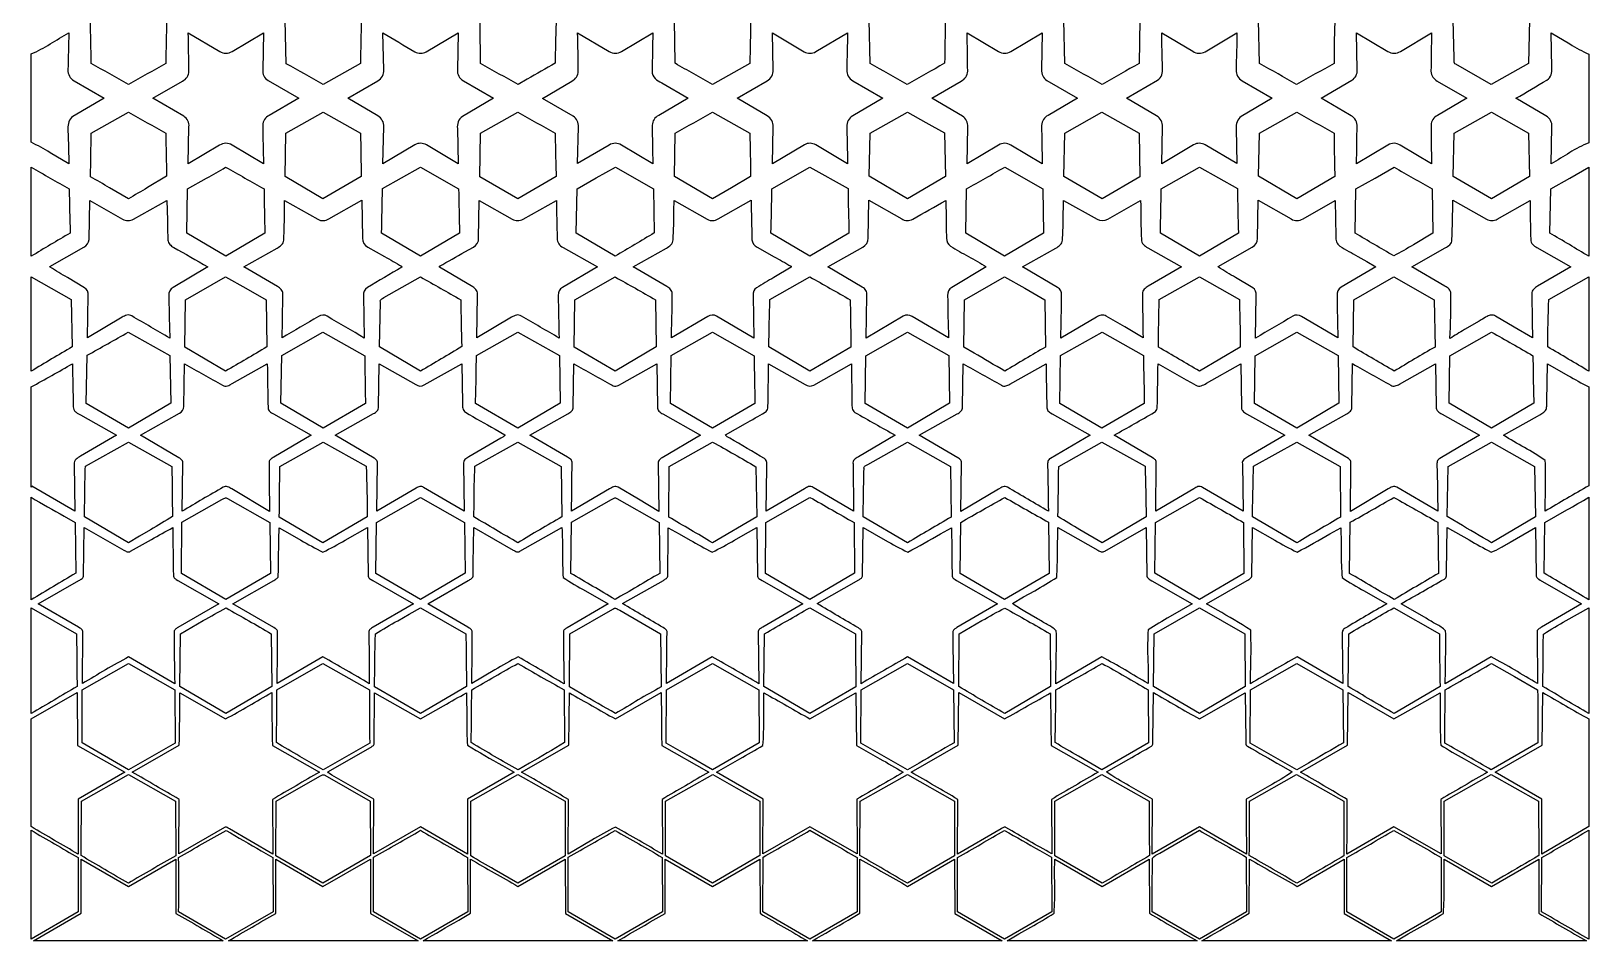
# Model space of a CAD drawing. Extents: x 0.4 to 38.9, y 9.7 to 29.7.
# Drawn here: x 20.48 to 38.93, y 9.75 to 20.53 of the extents above; entities that cross this region are included whole.
import ezdxf

# ---------------------------------------------------------------- set-up
doc = ezdxf.new("R2010")
doc.units = 0
doc.header["$LTSCALE"] = 100
doc.layers.add('LAYER_1', color=1, linetype='CONTINUOUS')

msp = doc.modelspace()

# ---------------------------------------------------------------- linework, layer by layer
at = {"layer": 'LAYER_1', "color": 7}
for points in [[(21.183159, 20.657886), (21.408287, 20.793107), (21.634912, 20.925783, 0.001662), (22.086665, 20.657886, 0.002345), (22.077083, 20.147243, -0.004084), (21.633515, 19.897113, 0.001728), (21.194338, 20.146245, 0.004686), (21.183159, 20.657886)], [(23.489633, 20.660082), (23.937992, 20.925783), (24.390544, 20.66108, -0.002326), (24.38196, 20.146245), (23.93939, 19.897113, 0.005474), (23.50181, 20.143251), (23.489633, 20.660082)], [(25.797105, 20.662677), (26.245265, 20.925783), (26.698016, 20.657686), (26.692202, 20.402839, 0.008882), (26.688633, 20.147842, -0.00324), (26.358109, 19.960403), (26.248459, 19.897113, -0.002919), (25.80529, 20.146445, -0.00232), (25.797105, 20.662677)], [(28.100785, 20.660082), (28.549144, 20.925783), (29.001495, 20.66108, -0.002037), (28.993311, 20.146645), (28.550741, 19.897113), (28.330504, 20.022078, -0.006086), (28.110566, 20.147643), (28.100785, 20.660082)], [(30.405861, 20.657087), (30.860608, 20.925783), (31.309167, 20.658884, 0.004691), (31.299585, 20.147842, -0.005133), (30.855418, 19.897113, 0.002393), (30.416641, 20.146046), (30.405861, 20.657087)], [(32.711936, 20.658085, 0.002446), (33.16309, 20.925783, -0.004435), (33.387968, 20.79403, 0.004435), (33.612846, 20.662277), (33.604262, 20.146445, 0.002798), (33.165884, 19.897113, -0.005936), (32.721718, 20.147243), (32.711936, 20.658085)], [(35.017013, 20.657287), (35.471959, 20.925783), (35.920119, 20.659083), (35.914205, 20.403338, 0.008997), (35.910537, 20.147443, -0.004735), (35.46637, 19.897113, 0.001988), (35.027593, 20.146245), (35.017013, 20.657287)], [(37.322888, 20.658485), (37.775239, 20.925783), (38.224397, 20.661878), (38.215214, 20.146245), (37.772844, 19.897113), (37.351434, 20.135665, -0.186733), (37.336874, 20.15025, -0.097936), (37.333019, 20.170749, 0.044171), (37.33227, 20.213918), (37.322888, 20.658485)], [(20.482673, 20.258834, 0.038302), (20.708699, 20.377412, -0.009137), (20.927838, 20.509165, -0.00273), (20.918655, 20.071785, 0.292185), (20.990321, 19.94103), (21.345455, 19.73342), (20.977944, 19.517025, 0.179747), (20.928562, 19.454992, 0.097943), (20.918256, 19.374692), (20.92417, 19.166134), (20.927838, 18.957275), (20.707726, 19.089128, 0.024069), (20.482673, 19.211998), (20.482673, 20.258834)], [(22.342585, 20.507568), (22.715086, 20.287979, 0.297343), (22.861611, 20.288179), (23.233713, 20.508965), (23.22493, 20.072384, 0.285036), (23.288011, 19.945821), (23.65113, 19.73342), (23.302584, 19.529802, 0.285499), (23.225529, 19.412821, 0.00361), (23.233514, 18.957475), (22.861611, 19.178261, 0.30224), (22.714487, 19.178061), (22.342784, 18.958872), (22.351568, 19.394455, 0.28572), (22.288686, 19.52022), (21.925367, 19.73342), (22.275111, 19.937637, 0.28108), (22.350769, 20.053419, 0.004949), (22.342585, 20.507568)], [(24.64826, 20.508965, 0.003504), (25.02675, 20.284985, 0.284024), (25.161697, 20.285384), (25.539189, 20.509364), (25.529607, 20.072184, 0.291558), (25.600474, 19.941429), (25.956606, 19.73322), (25.589495, 19.518024, 0.174673), (25.539613, 19.455865, 0.106064), (25.529407, 19.375291), (25.535247, 19.166258), (25.538989, 18.957076), (25.162496, 19.180856, 0.28718), (25.02695, 19.181854), (24.64826, 18.957675), (24.657842, 19.395254, 0.292039), (24.586376, 19.52541), (24.230843, 19.73322), (24.586376, 19.94123, 0.292923), (24.657842, 20.071386), (24.64826, 20.508965)], [(26.953936, 20.507568), (27.326836, 20.28778, 0.298973), (27.473561, 20.288778), (27.844665, 20.508765, 0.00429), (27.83668, 20.055216, 0.2162), (27.871165, 19.969577, 0.082923), (27.949668, 19.915678), (28.262082, 19.73342), (27.913536, 19.529802, 0.283544), (27.83668, 19.413819, 0.003938), (27.844465, 18.957675), (27.471964, 19.17866, 0.299175), (27.326836, 19.17866), (26.953936, 18.959072), (26.96252, 19.393857, 0.286226), (26.899837, 19.52022), (26.536718, 19.732821), (26.885664, 19.937237, 0.282023), (26.961921, 20.054018, 0.003966), (26.953936, 20.507568)], [(29.259411, 20.508566), (29.636504, 20.285584, 0.285349), (29.773447, 20.285784), (30.150141, 20.508566, -0.001715), (30.140758, 20.072384, 0.293788), (30.212424, 19.94103), (30.567758, 19.73322), (30.211226, 19.524811, 0.289829), (30.140758, 19.395454), (30.145749, 19.176764, -0.006679), (30.150141, 18.958074), (29.772649, 19.181255, 0.28417), (29.638301, 19.181854), (29.259411, 18.957874), (29.268993, 19.393857, 0.290915), (29.198326, 19.524811), (28.841795, 19.73342), (29.198326, 19.941629, 0.289843), (29.268993, 20.071386), (29.259411, 20.508566)], [(31.564887, 20.508765), (31.936989, 20.288179, 0.300202), (32.084113, 20.288379), (32.455816, 20.507767), (32.447033, 20.072583, 0.288101), (32.510514, 19.945821), (32.873233, 19.73342), (32.524088, 19.529203, 0.285695), (32.447831, 19.413021, 0.005594), (32.456016, 18.958673), (32.084513, 19.177662, 0.300398), (31.937988, 19.17886), (31.565087, 18.957874), (31.573471, 19.394655, 0.283923), (31.511388, 19.52022), (31.14747, 19.73342), (31.496815, 19.937237, 0.283398), (31.572872, 20.054218, 0.004281), (31.564887, 20.508765)], [(33.870563, 20.509564), (34.237874, 20.290774, 0.296663), (34.384199, 20.285384), (34.761292, 20.508366, -0.003897), (34.753741, 20.181295), (34.75191, 20.072184, 0.293677), (34.822976, 19.94123), (35.178709, 19.73322), (34.812197, 19.518223, 0.177245), (34.761916, 19.456115, 0.106744), (34.75191, 19.375291), (34.761492, 18.959272), (34.385198, 19.180457, 0.28903), (34.248454, 19.181455), (33.870563, 18.956876), (33.879945, 19.394655, 0.288554), (33.810276, 19.524611), (33.452746, 19.73322), (33.820457, 19.948616, 0.172045), (33.870463, 20.011897, 0.107954), (33.880344, 20.093145, -0.006477), (33.870563, 20.509564)], [(36.175839, 20.508366), (36.548939, 20.28778, 0.300593), (36.695864, 20.288978), (37.066768, 20.508167, 0.004608), (37.058783, 20.052821, 0.280442), (37.133842, 19.938036), (37.484185, 19.73342), (37.135439, 19.529402, 0.28303), (37.058983, 19.414618, 0.004922), (37.066768, 18.958473), (36.695065, 19.178061, 0.300401), (36.54854, 19.17866), (36.176039, 18.958074, 0.004592), (36.183824, 19.414418, 0.177106), (36.157698, 19.488105, 0.112121), (36.09519, 19.536788), (35.758622, 19.73322), (36.122938, 19.94662, 0.279614), (36.184623, 20.071585), (36.175839, 20.508366)], [(38.481515, 20.509564), (38.702101, 20.377237, 0.025209), (38.928077, 20.254642), (38.928077, 19.207606, 0.039801), (38.701128, 19.089353, -0.008483), (38.481515, 18.956876), (38.490697, 19.394655, 0.289564), (38.420629, 19.524611), (38.063898, 19.73342, 0.004086), (38.432207, 19.950013, 0.180598), (38.481315, 20.012696, 0.097357), (38.490897, 20.093345), (38.481515, 20.509564)], [(21.194338, 19.320195), (21.63611, 19.569527, -0.002121), (22.077482, 19.318598, 0.004113), (22.086864, 18.809153), (21.860938, 18.675304, 0.006207), (21.635311, 18.540856), (21.410707, 18.67241, 0.004671), (21.185954, 18.803963, -0.00261), (21.194338, 19.320195)], [(23.499615, 19.319795), (23.940188, 19.569527), (24.38196, 19.320394, -0.002617), (24.390544, 18.80556), (23.937992, 18.540657), (23.489833, 18.806358), (23.499615, 19.319795)], [(25.80549, 19.320394), (26.247261, 19.569527, -0.001318), (26.688434, 19.318997, 0.006159), (26.69562, 18.936315), (26.698016, 18.808754), (26.245265, 18.540657), (25.796706, 18.804562), (25.80549, 19.320394)], [(28.110367, 19.318598, -0.002525), (28.55134, 19.569527), (28.993311, 19.320195, -0.001749), (29.001495, 18.80536), (28.774895, 18.673907), (28.549343, 18.540657), (28.100785, 18.806758), (28.110367, 19.318598)], [(35.027593, 19.320394), (35.469364, 19.569327, -0.001721), (35.910537, 19.318997, 0.006805), (35.917667, 18.935304), (35.920119, 18.807357), (35.47176, 18.540657), (35.017013, 18.809552), (35.027593, 19.320394)], [(20.482673, 18.91755, 0.004656), (20.933627, 18.66163, 0.004564), (20.945006, 18.137014, 0.003388), (20.482673, 17.86193), (20.482673, 18.91755)], [(22.335997, 18.660632), (22.560651, 18.788118, 0.00497), (22.785155, 18.915753, -0.005264), (23.240301, 18.659833, 0.002288), (23.249484, 18.136415), (22.78735, 17.863327), (22.326814, 18.136415), (22.335997, 18.660632)], [(24.64327, 18.663427), (25.093625, 18.916352), (25.544779, 18.661231, 0.005138), (25.556157, 18.137014), (25.093824, 17.863327), (24.631691, 18.137014, 0.002843), (24.64327, 18.663427)], [(26.947148, 18.661031), (27.173624, 18.78954), (27.401297, 18.915953), (27.851652, 18.659634), (27.85512, 18.399322), (27.861434, 18.13901, -0.00571), (27.397504, 17.863327), (26.938165, 18.136215), (26.947148, 18.661031)], [(29.252624, 18.660632), (29.704776, 18.916352), (30.15573, 18.662828, 0.004838), (30.167109, 18.137014), (29.704976, 17.863327), (29.242643, 18.136814, 0.007143), (29.252624, 18.660632)], [(31.5583, 18.659833, -0.0036), (32.012049, 18.915953), (32.463003, 18.660232), (32.471587, 18.136415), (32.008655, 17.863327), (31.549117, 18.136415), (31.5583, 18.659833)], [(33.864175, 18.660033), (34.316127, 18.916352), (34.766882, 18.662828, 0.004846), (34.778061, 18.137213), (34.316127, 17.863327), (33.853994, 18.136814, 0.005154), (33.864175, 18.660033)], [(36.169451, 18.660033), (36.395976, 18.788891), (36.6234, 18.915953, -0.000896), (37.074154, 18.660033), (37.082538, 18.136215), (36.851796, 17.999247, -0.015918), (36.618808, 17.86692, -0.004152), (36.160069, 18.136415), (36.169451, 18.660033)], [(38.476723, 18.662628), (38.703149, 18.789141), (38.928077, 18.918348), (38.928077, 17.861331, 0.003481), (38.465145, 18.136615), (38.476723, 18.662628)], [(21.178368, 18.522491), (21.565842, 18.303302, 0.284708), (21.695199, 18.301306), (22.091256, 18.524487), (22.095323, 18.289453, 0.015703), (22.102834, 18.054568, 0.17782), (22.124893, 18.002067, 0.083116), (22.170907, 17.966334, -0.004774), (22.572953, 17.736964), (22.162522, 17.493621, 0.305239), (22.113414, 17.397002), (22.117108, 17.144875), (22.123196, 16.892748, 0.002182), (21.675436, 17.154457, 0.212744), (21.616521, 17.164014, 0.083731), (21.560452, 17.138686), (21.148624, 16.894145), (21.157008, 17.399597, 0.293048), (21.114089, 17.489229), (20.911419, 17.609977, -0.008776), (20.709049, 17.731175), (20.703858, 17.742154), (21.1081, 17.971524, 0.263652), (21.169585, 18.059559), (21.178368, 18.522491)], [(23.484643, 18.52289), (23.877306, 18.300308, 0.283672), (24.00866, 18.304899), (24.398129, 18.524886), (24.405915, 18.076128, 0.295779), (24.467799, 17.971724), (24.668447, 17.857937, -0.007108), (24.868647, 17.743552), (24.871641, 17.732373, 0.001408), (24.463606, 17.490227, 0.296133), (24.41929, 17.397401), (24.427874, 16.891949, 0.003025), (23.989096, 17.150664, 0.307789), (23.885491, 17.149666, -0.002926), (23.453701, 16.896141, 0.0066), (23.462085, 17.417763, 0.183212), (23.443645, 17.468193, 0.097965), (23.4008, 17.502005), (23.000151, 17.737563), (23.394412, 17.959746, 0.066354), (23.446814, 17.997276, 0.194583), (23.473464, 18.05397, 0.012421), (23.482194, 18.405604), (23.484643, 18.52289)], [(25.78932, 18.522491), (26.17839, 18.302503, 0.283725), (26.307149, 18.301705), (26.703406, 18.524088, 0.004334), (26.711191, 18.075729, 0.300741), (26.781459, 17.966534), (27.187298, 17.737563), (26.773674, 17.493621, 0.301247), (26.724366, 17.399198, 0.005908), (26.734747, 16.892548, 0.001539), (26.287585, 17.154057, 0.208264), (26.228272, 17.164089, 0.087262), (26.171803, 17.139086), (25.759975, 16.894345), (25.76816, 17.399198, 0.169134), (25.755633, 17.457638, 0.139744), (25.711666, 17.498412), (25.316407, 17.731974), (25.319002, 17.743751, -0.003476), (25.619432, 17.914151), (25.719251, 17.971524, 0.296904), (25.781734, 18.07533), (25.78932, 18.522491)], [(28.618813, 18.3045), (29.009281, 18.524687, 0.005137), (29.018264, 18.058561, 0.264544), (29.079948, 17.971125), (29.280472, 17.857264, -0.005803), (29.480996, 17.742953), (29.482194, 17.732373), (29.277627, 17.61105, 0.005589), (29.07336, 17.489428, 0.291451), (29.030441, 17.399198), (29.039025, 16.892149), (28.59925, 17.151263, 0.307541), (28.496043, 17.149266), (28.064652, 16.894744), (28.070666, 17.156727, 0.010933), (28.073236, 17.418561, 0.181072), (28.054322, 17.468518, 0.094899), (28.011752, 17.502005), (27.611303, 17.737563), (28.005364, 17.959547, 0.066193), (28.058364, 17.997625, 0.201333), (28.084415, 18.055167, 0.012086), (28.093342, 18.405931), (28.095594, 18.52289), (28.489456, 18.299908, 0.279989), (28.618813, 18.3045)], [(30.400471, 18.524886), (30.790939, 18.3043, 0.281356), (30.921294, 18.300507, 0.005194), (31.313159, 18.52289, -0.003603), (31.319167, 18.187397), (31.321943, 18.075529, 0.262183), (31.369055, 17.982304, 0.014802), (31.581656, 17.859934, -0.019212), (31.793059, 17.735766), (31.385025, 17.49382, 0.308335), (31.335518, 17.397401, 0.00655), (31.345898, 16.894744), (30.914108, 17.149067, 0.310508), (30.809504, 17.150664), (30.370727, 16.892348), (30.379311, 17.3982, 0.161817), (30.367633, 17.45639, 0.146597), (30.324813, 17.497214), (29.917976, 17.737763), (30.329604, 17.971125, 0.295532), (30.392686, 18.075529), (30.400471, 18.524886)], [(33.231162, 18.302503), (33.620432, 18.522291, 0.00453), (33.629016, 18.059759, 0.18595), (33.652896, 18.001618, 0.089005), (33.704474, 17.96294), (34.103725, 17.737563), (33.711461, 17.506796, 0.07394), (33.664225, 17.472086, 0.205938), (33.64259, 17.41956, 0.005128), (33.649977, 16.894145), (33.431536, 17.024276), (33.212198, 17.15246, 0.204726), (33.153657, 17.164737, 0.100957), (33.097213, 17.141082), (32.675604, 16.892548, 0.003548), (32.685186, 17.398798, 0.302722), (32.635879, 17.493621), (32.223252, 17.738162), (32.616515, 17.959746, 0.063328), (32.668642, 17.997051, 0.198388), (32.695167, 18.053371, 0.014077), (32.703377, 18.288779), (32.706346, 18.524487), (33.1044, 18.300707, 0.279884), (33.231162, 18.302503)], [(35.011623, 18.524886), (35.40229, 18.3041, 0.295523), (35.543625, 18.306097), (35.925109, 18.52289), (35.931697, 18.09649, 0.084117), (35.94048, 18.032734, 0.182326), (35.979208, 17.982903, 0.012316), (36.192433, 17.859834), (36.299878, 17.79959), (36.405808, 17.736765), (35.996575, 17.494219, 0.307571), (35.946469, 17.3978, 0.006252), (35.95685, 16.895143), (35.525858, 17.148668, 0.309325), (35.421853, 17.151263, 0.002766), (34.981878, 16.892348), (34.990263, 17.399996, 0.285221), (34.947942, 17.489029), (34.744773, 17.609927, -0.007349), (34.541904, 17.730975), (34.53831, 17.742753), (34.940955, 17.971325, 0.292775), (35.003638, 18.073932), (35.011623, 18.524886)], [(37.317498, 18.524687), (37.714553, 18.301306, 0.284675), (37.84391, 18.303302), (38.231583, 18.522291, 0.004843), (38.240167, 18.058761, 0.183694), (38.26285, 18.002791, 0.086651), (38.312032, 17.964937), (38.714877, 17.737563), (38.321614, 17.506197, 0.0774), (38.274777, 17.471487, 0.203196), (38.253542, 17.418961, 0.004558), (38.260928, 16.893945), (38.042987, 17.023976), (37.824147, 17.152061, 0.159471), (37.772953, 17.165152, 0.098563), (37.723611, 17.150339, 0.014262), (37.653195, 17.10761), (37.63071, 17.095168), (37.455838, 16.99256, 0.013678), (37.282763, 16.886958, 0.014137), (37.295539, 17.416166, 0.199083), (37.273356, 17.471812, 0.084964), (37.224073, 17.507994), (36.833406, 17.737563), (37.227866, 17.959946, 0.072559), (37.281565, 17.999048, 0.201082), (37.307117, 18.058361, 0.008672), (37.317498, 18.524687)], [(20.482673, 17.61679), (20.957582, 17.348692), (20.968961, 16.788942, 0.00345), (20.482673, 16.500284), (20.482673, 17.61679)], [(22.785953, 17.61679), (23.025853, 17.482741), (23.264855, 17.346896), (23.273239, 16.787545, -0.001773), (22.785554, 16.501881), (22.544755, 16.645012), (22.303059, 16.786347), (22.311643, 17.346696), (22.785953, 17.61679)], [(24.660437, 17.372448), (25.093824, 17.617388, -0.002435), (25.57093, 17.345299, 0.004593), (25.58111, 16.791338, -0.002717), (25.093625, 16.501481), (24.607137, 16.787745), (24.618316, 17.321144, -0.166311), (24.619003, 17.339996, -0.125036), (24.629495, 17.353384, -0.04367), (24.644929, 17.363477), (24.660437, 17.372448)], [(27.396905, 17.61679, -0.00449), (27.876206, 17.346297), (27.88459, 16.787944), (27.397304, 16.501881), (26.914011, 16.786746), (26.922594, 17.346896), (27.396905, 17.61679)], [(29.230266, 17.349092), (29.704976, 17.617189, -0.002436), (30.181881, 17.345498, 0.004449), (30.189152, 16.92635), (30.190665, 16.786547), (29.704976, 16.501481), (29.217889, 16.788543, -0.002409), (29.230266, 17.349092)], [(32.007856, 17.61679), (32.248081, 17.482766), (32.486958, 17.346497), (32.495941, 16.786946, 0.00348), (32.013246, 16.501881, -0.003407), (31.647744, 16.716017), (31.525761, 16.786946), (31.533945, 17.347095), (32.007856, 17.61679)], [(33.841617, 17.349491), (34.315927, 17.617388), (34.791436, 17.348293), (34.79715, 17.066621, -0.008704), (34.800618, 16.78495), (34.557749, 16.644189), (34.315927, 16.501481, 0.004291), (33.830837, 16.786347, -0.007447), (33.841617, 17.349491)], [(36.620006, 17.616989), (37.09791, 17.346896), (37.107092, 16.787146, 0.003343), (36.624198, 16.501881, -0.002136), (36.136513, 16.787545), (36.144697, 17.346896), (36.620006, 17.616989)], [(38.452569, 17.348692), (38.928077, 17.617588), (38.928077, 16.499685, 0.003308), (38.440591, 16.788743, -0.004282), (38.452569, 17.348692)], [(21.146229, 16.689129, 0.003488), (21.633115, 16.963615), (22.126191, 16.684538), (22.135972, 16.120396), (21.636709, 15.825549), (21.13505, 16.119598), (21.146229, 16.689129)], [(23.449708, 16.685736), (23.938392, 16.963415), (24.432665, 16.683141, 0.003655), (24.439683, 16.260652), (24.441248, 16.119797), (23.940188, 15.825749), (23.440525, 16.119997), (23.449708, 16.685736)], [(25.754984, 16.684937), (26.244267, 16.963615), (26.737342, 16.684538), (26.746924, 16.120396), (26.247461, 15.825549), (25.746201, 16.119598), (25.750892, 16.402268, 0.00556), (25.754984, 16.684937)], [(28.061059, 16.686135), (28.549543, 16.963415), (29.043417, 16.68374, 0.004281), (29.0508, 16.260802), (29.0524, 16.119797), (28.551539, 15.825549), (28.051677, 16.119797), (28.061059, 16.686135)], [(32.67221, 16.684538), (33.165685, 16.963615), (33.654768, 16.685137, 0.005394), (33.66187, 16.261132), (33.663551, 16.119797), (33.162491, 15.825549), (32.662828, 16.119797), (32.67221, 16.684538)], [(37.283162, 16.684338), (37.776637, 16.963615, -0.002504), (38.266118, 16.684338, 0.006534), (38.27294, 16.26112), (38.274702, 16.119997), (37.773443, 15.825549), (37.27378, 16.119997), (37.283162, 16.684338)], [(20.482673, 16.315031, 0.008235), (20.972554, 16.589516, 0.003806), (20.981537, 16.078275, 0.252401), (21.008237, 16.019685, 0.041908), (21.036222, 15.999841), (21.065181, 15.982655), (21.493577, 15.741906), (21.067576, 15.493971, 0.049801), (21.014251, 15.457939, 0.264874), (20.992517, 15.400946), (20.999504, 14.841595), (20.491257, 15.139636), (20.482673, 15.125063), (20.482673, 16.315031)], [(22.29727, 16.588518, 0.002974), (22.749022, 16.334594, 0.223248), (22.808211, 16.327533, 0.046686), (22.837282, 16.338946), (22.864406, 16.353559), (23.279028, 16.589516, 0.004589), (23.287812, 16.067695, 0.212751), (23.308947, 16.023428, 0.043641), (23.329275, 16.007676), (23.350893, 15.994432), (23.799053, 15.741906), (23.356483, 15.48379, 0.014668), (23.319328, 15.459436, 0.093997), (23.30497, 15.443422, 0.147673), (23.299989, 15.421906, 0.004372), (23.305778, 14.840197), (22.858617, 15.105101, 0.03635), (22.808835, 15.131426, 0.270686), (22.756209, 15.125862, 0.004518), (22.27052, 14.841395), (22.277307, 15.402742, 0.20711), (22.268025, 15.447084, 0.130264), (22.232391, 15.476005), (21.777445, 15.741906), (22.238979, 16.002417, 0.309099), (22.289684, 16.081868), (22.29727, 16.588518)], [(24.603943, 16.58752), (25.03753, 16.342779, 0.295146), (25.138341, 16.33719), (25.583506, 16.589516), (25.589894, 16.120596, 0.040829), (25.593961, 16.061182, 0.231462), (25.626026, 16.013597, 0.005141), (25.97606, 15.814648), (26.092551, 15.748095, -0.134978), (26.08573, 15.733815, -0.076436), (26.073612, 15.72384, 0.02487), (26.045839, 15.707371), (25.666351, 15.486385, 0.07162), (25.619663, 15.453447, 0.261529), (25.603668, 15.401345), (25.610855, 14.841395), (25.130156, 15.123666, 0.229655), (25.08564, 15.135069, 0.100779), (25.042321, 15.11608), (24.576794, 14.842992), (24.58418, 15.402343, 0.168843), (24.575522, 15.443616, 0.144635), (24.544255, 15.472012), (24.084118, 15.741906), (24.53647, 15.997626, 0.098945), (24.579015, 16.029741, 0.200667), (24.595958, 16.079074), (24.603943, 16.58752)], [(26.908421, 16.588518, 0.003219), (27.361172, 16.333996, 0.220927), (27.420436, 16.327832, 0.045494), (27.449459, 16.33947), (27.476555, 16.354158), (27.89018, 16.589716), (27.898165, 16.078275, 0.225578), (27.916705, 16.027096, 0.080405), (27.962644, 15.994033), (28.410204, 15.741906), (27.954659, 15.475805, 0.128852), (27.918976, 15.446435, 0.193163), (27.908146, 15.401944), (27.916929, 14.840397), (27.675033, 14.983828), (27.432239, 15.125462, 0.269791), (27.379512, 15.131676, 0.043059), (27.353776, 15.119539), (27.329631, 15.105699), (26.881671, 14.841794, 0.0054), (26.887261, 15.423703, 0.148123), (26.882074, 15.444311, 0.091725), (26.867922, 15.45966), (26.831964, 15.483191), (26.388396, 15.741906), (26.837554, 15.995031, 0.082722), (26.88247, 16.027645, 0.223785), (26.900436, 16.078076), (26.908421, 16.588518)], [(29.214895, 16.588319), (29.649081, 16.342579, 0.29408), (29.749293, 16.33699), (30.194857, 16.58752), (30.201045, 16.120995, 0.044543), (30.205038, 16.060883, 0.233176), (30.237776, 16.013197, 0.004156), (30.71568, 15.741906), (30.277901, 15.486785, 0.069776), (30.230989, 15.453647, 0.260813), (30.21462, 15.401345), (30.222006, 14.842593), (29.741507, 15.123666, 0.271334), (29.688781, 15.132948, 0.049915), (29.662708, 15.121588), (29.638301, 15.107496), (29.187746, 14.842992), (29.195531, 15.360422, 0.020513), (29.194533, 15.418113, 0.096686), (29.186548, 15.444526, 0.146406), (29.165987, 15.464427, 0.005753), (28.754159, 15.706373), (28.725912, 15.723516, -0.18288), (28.70545, 15.747695), (28.939686, 15.880247, 0.007695), (29.173173, 16.013996, 0.240439), (29.204415, 16.061981, 0.034387), (29.207309, 16.092346), (29.208707, 16.121794), (29.214895, 16.588319)], [(31.519772, 16.589516, 0.003356), (31.972722, 16.333796, 0.197801), (32.024026, 16.325936, 0.078324), (32.073533, 16.346372), (32.501531, 16.588319, 0.00574), (32.510314, 16.065898, 0.216382), (32.531824, 16.022555, 0.040697), (32.552142, 16.007199), (32.573396, 15.994033), (33.021156, 15.741906), (32.553234, 15.467421, 0.22293), (32.522591, 15.430565, 0.093512), (32.518898, 15.380983, -0.00389), (32.528081, 14.841595, 0.003345), (32.044388, 15.125063, 0.272896), (31.990289, 15.131501, 0.043113), (31.963876, 15.118943), (31.939185, 15.104701), (31.492623, 14.840197), (31.49961, 15.40414, 0.204661), (31.490252, 15.447084, 0.126778), (31.455892, 15.475206), (30.999548, 15.742106), (31.447308, 15.994233, 0.080021), (31.493072, 16.027296, 0.225282), (31.511587, 16.078475), (31.519772, 16.589516)], [(33.819658, 16.121195, -0.003195), (33.826645, 16.589716, 0.004301), (34.273407, 16.335992, 0.22764), (34.337637, 16.328231, 0.061679), (34.398572, 16.357152), (34.805609, 16.588518), (34.813794, 16.080072, 0.20771), (34.830587, 16.029517, 0.099158), (34.87448, 15.996628), (35.326831, 15.741906), (34.889053, 15.486785, 0.066328), (34.842714, 15.45442, 0.258913), (34.825572, 15.403341), (34.833157, 14.842792), (34.352659, 15.123666, 0.272523), (34.299558, 15.132824, 0.049381), (34.273382, 15.12128), (34.248853, 15.107097), (33.800694, 14.841794), (33.800616, 14.986754, 0.004871), (33.804686, 15.421707, 0.24574), (33.788342, 15.455843, 0.034215), (33.772094, 15.467801), (33.755978, 15.4786), (33.305223, 15.741906, 0.003778), (33.783925, 16.013796, 0.2391), (33.815267, 16.061507, 0.035148), (33.818286, 16.091781), (33.819658, 16.121195)], [(36.130724, 16.589916, 0.003613), (36.582676, 16.334395, 0.197832), (36.634554, 16.325861, 0.083068), (36.684485, 16.346372), (37.112682, 16.588119), (37.120068, 16.079273, 0.23789), (37.140305, 16.025424, 0.071484), (37.189737, 15.991039), (37.632108, 15.741906), (37.397223, 15.605262), (37.163387, 15.466822, 0.222627), (37.133568, 15.430515, 0.088539), (37.12965, 15.381782, -0.004722), (37.139032, 14.842393), (36.65534, 15.125063, 0.272548), (36.601815, 15.131626, 0.04362), (36.575642, 15.119252), (36.551135, 15.105101), (36.103774, 14.840197), (36.11116, 15.380983, 0.047521), (36.10854, 15.429218, 0.255491), (36.081216, 15.465624), (35.610499, 15.742106), (36.060455, 15.995431, 0.086986), (36.105496, 16.028818, 0.223458), (36.122539, 16.080471), (36.130724, 16.589916)], [(38.431209, 16.141756), (38.437198, 16.589317), (38.681065, 16.449953, 0.015953), (38.928077, 16.316429), (38.928077, 15.144027, 0.002907), (38.40905, 14.841794), (38.414865, 15.141482, 0.01782), (38.412444, 15.440871, 0.031459), (38.167878, 15.596554, -0.009559), (37.915975, 15.741906), (38.321215, 15.969479, 0.063014), (38.416437, 16.033359, 0.096619), (38.428689, 16.086585), (38.431209, 16.141756)], [(21.125268, 15.373597), (21.63611, 15.661457), (22.148549, 15.370403, -0.001523), (22.155336, 14.780509, -0.016968), (21.896122, 14.622556), (21.764288, 14.546667), (21.633914, 14.468495), (21.11329, 14.775519), (21.117932, 15.074633, -0.008638), (21.125268, 15.373597)], [(23.428348, 15.371601), (23.940388, 15.661457), (24.451429, 15.373597, -0.00427), (24.463008, 14.777116), (23.937992, 14.468495), (23.421162, 14.772125, -0.002497), (23.428348, 15.371601)], [(25.736619, 15.373996), (26.247261, 15.661457), (26.759101, 15.371401), (26.766487, 14.773722, 0.005795), (26.246862, 14.468694, -0.004867), (25.723843, 14.776317), (25.727439, 14.925765, -0.007737), (25.736619, 15.373996)], [(28.0395, 15.371601), (28.551539, 15.661457, -0.004523), (29.065375, 15.368806), (29.073959, 14.776916), (28.549144, 14.468495, 0.002696), (28.032113, 14.772524), (28.0395, 15.371601)], [(30.389492, 15.397153), (30.858412, 15.661457), (31.370252, 15.371401), (31.378038, 14.772724, 0.003125), (30.860808, 14.468495), (30.335593, 14.777116), (30.339885, 15.061058, -0.007653), (30.345375, 15.344851, -0.308019), (30.357776, 15.377664, -0.043344), (30.373531, 15.387998), (30.389492, 15.397153)], [(32.650451, 15.371601), (33.16269, 15.661457), (33.673532, 15.373996, -0.003253), (33.68531, 14.775918), (33.164487, 14.468495), (32.902429, 14.623105, -0.005506), (32.64067, 14.778313, 0.003284), (32.650451, 15.371601)], [(34.958323, 15.373797), (35.469364, 15.661457), (35.981603, 15.370403), (35.988989, 14.772524, 0.003468), (35.471959, 14.468495), (34.946744, 14.776517), (34.951036, 15.075232, -0.010285), (34.958323, 15.373797)], [(37.261403, 15.371401), (37.773642, 15.661457), (38.285482, 15.372798), (38.296262, 14.775918), (37.775439, 14.468495, 0.002124), (37.382707, 14.699698), (37.25222, 14.777515), (37.261403, 15.371401)], [(20.482673, 15.006685, 0.003453), (20.873805, 14.782836), (21.003896, 14.707646), (21.010683, 14.106374, 0.003934), (20.482673, 13.79376), (20.482673, 15.006685)], [(22.741037, 14.979137, -0.011287), (22.77425, 14.996604, -0.112236), (22.791652, 14.99991, -0.163564), (22.80911, 14.992512), (23.307575, 14.710041), (23.31536, 14.105775), (22.786352, 13.795956), (22.261137, 14.105775), (22.268124, 14.71104), (22.741037, 14.979137)], [(27.352987, 14.979736, -0.009946), (27.385376, 14.996604, -0.108841), (27.402338, 14.999948, -0.163473), (27.419263, 14.993111), (27.919325, 14.709243), (27.926511, 14.105775, -0.002966), (27.396306, 13.795956, 0.003079), (26.872089, 14.105775), (26.879475, 14.711239), (27.352987, 14.979736)], [(29.183354, 14.708644), (29.704976, 15.005288, -0.002784), (30.226597, 14.708045), (30.232786, 14.106174), (29.704776, 13.795357), (29.176966, 14.105974), (29.183354, 14.708644)], [(31.490627, 14.709842, -0.003124), (32.013646, 15.004888, 0.003282), (32.530077, 14.711239), (32.537663, 14.105775), (32.009453, 13.795956), (31.48324, 14.105775), (31.490627, 14.709842)], [(33.795104, 14.708045), (34.315927, 15.005088, -0.003463), (34.837749, 14.707846), (34.843738, 14.105974), (34.316127, 13.795357), (33.787718, 14.106174), (33.795104, 14.708045)], [(36.101978, 14.71064, 0.004281), (36.618409, 15.004888, -0.00378), (37.141228, 14.71084), (37.149014, 14.105974, 0.00299), (36.624198, 13.796156, -0.002846), (36.094591, 14.105575), (36.101978, 14.71064)], [(38.406056, 14.707846), (38.667216, 14.857315, 0.006506), (38.928077, 15.007683), (38.928077, 13.793361, 0.003841), (38.39887, 14.106174), (38.406056, 14.707846)], [(21.112292, 14.648158), (21.580015, 14.380659, 0.03308), (21.618717, 14.362344, 0.259365), (21.659067, 14.367085), (21.909222, 14.507721, -0.008606), (22.160127, 14.647159, 0.003179), (22.167513, 14.081421, 0.151428), (22.170635, 14.060822, 0.103918), (22.183209, 14.045538, 0.038), (22.20061, 14.033473), (22.218218, 14.022531), (22.704506, 13.746249), (22.221412, 13.463779, 0.026202), (22.189098, 13.441396, 0.105879), (22.177591, 13.426527, 0.156301), (22.175498, 13.406886, 0.005911), (22.182485, 12.799026), (21.637307, 13.117429, 0.00889), (21.089535, 12.800423), (21.095124, 13.407884, 0.161308), (21.092052, 13.429294, 0.107186), (21.07863, 13.444864, 0.034483), (21.06023, 13.457067), (21.042224, 13.46837), (20.566715, 13.746449), (21.048013, 14.019936, 0.014808), (21.085642, 14.04449, 0.098313), (21.099947, 14.060641, 0.157499), (21.104108, 14.082219), (21.112292, 14.648158)], [(23.417568, 14.645962), (23.547453, 14.573928), (23.676158, 14.499686, 0.014627), (23.936395, 14.356704, 0.018992), (24.202122, 14.499511), (24.464405, 14.649355), (24.47239, 14.082618, 0.15478), (24.476498, 14.060778, 0.099017), (24.490731, 14.04444, 0.034519), (24.509867, 14.03147), (24.528684, 14.019736), (25.010181, 13.74605), (24.533675, 13.468171, 0.032242), (24.496645, 13.443866, 0.108859), (24.483594, 13.427241, 0.155094), (24.481174, 13.404889), (24.483694, 13.102032, -0.004509), (24.485765, 12.799026, 0.005181), (23.937194, 13.117828), (23.394412, 12.801421, 0.004446), (23.401, 13.407485, 0.158117), (23.398947, 13.426745, 0.105638), (23.387575, 13.441346, 0.037893), (23.371636, 13.45299), (23.355884, 13.46338), (22.871792, 13.746249), (23.35828, 14.022731, 0.029382), (23.393588, 14.046012, 0.275911), (23.408985, 14.082618, 0.003026), (23.414683, 14.505079), (23.417568, 14.645962)], [(25.715459, 14.084415, -0.002397), (25.724641, 14.647359), (26.191566, 14.38046, 0.027055), (26.229869, 14.362369, 0.09857), (26.25004, 14.359321, 0.148024), (26.269819, 14.366885), (26.767885, 14.648357, -0.0141), (26.773948, 14.352188, 0.018949), (26.782856, 14.056467, 0.019375), (27.046936, 13.898064), (27.315657, 13.746249), (26.830168, 13.462382, 0.038505), (26.798802, 13.440098, 0.27813), (26.78645, 13.405688, 0.006657), (26.793836, 12.798826, -0.003093), (26.249457, 13.117429, 0.012157), (25.973574, 12.961696), (25.700686, 12.800423, 0.002211), (25.705876, 13.409281, 0.162808), (25.702651, 13.430102, 0.106309), (25.689357, 13.445139, 0.03235), (25.671347, 13.45692), (25.653974, 13.467971), (25.178066, 13.746648), (25.658366, 14.019537, 0.022506), (25.697168, 14.044864, 0.100776), (25.711563, 14.061785, 0.154351), (25.715459, 14.084415)], [(28.027522, 14.646161), (28.157759, 14.574321), (28.286686, 14.499936, 0.015245), (28.547347, 14.356704, 0.02016), (28.8126, 14.499337), (28.943223, 14.574882), (29.075157, 14.647958), (29.083342, 14.083616, 0.154177), (29.087078, 14.061483, 0.100971), (29.101108, 14.044889, 0.036461), (29.120229, 14.031739), (29.139237, 14.019936), (29.621333, 13.74605), (29.145825, 13.46877, 0.011578), (29.108844, 13.444914, 0.109672), (29.09535, 13.429131, 0.162401), (29.092524, 13.407285), (29.098114, 12.798826, 0.004326), (28.548545, 13.117628), (28.005364, 12.800822, 0.003952), (28.012151, 13.406886, 0.152903), (28.009777, 13.426474, 0.102652), (27.998252, 13.441421, 0.038294), (27.982198, 13.453373), (27.966237, 13.463979, -0.004227), (27.485139, 13.747647), (27.969032, 14.022531, 0.020623), (28.004166, 14.045538, 0.104112), (28.016923, 14.060766, 0.153347), (28.020136, 14.081421, 0.002651), (28.027522, 14.646161)], [(30.334196, 14.649755), (30.596429, 14.499412, 0.018865), (30.862405, 14.356704, 0.010936), (31.250449, 14.573535), (31.379236, 14.64676, -0.00551), (31.386815, 14.223682), (31.389616, 14.082618, 0.27486), (31.405137, 14.045812, 0.040134), (31.422741, 14.033407), (31.44072, 14.022331), (31.926609, 13.746249), (31.442916, 13.463579, 0.027937), (31.410901, 13.441296, 0.106243), (31.399544, 13.42644, 0.156572), (31.397601, 13.406886, 0.006433), (31.404788, 12.801621), (30.861806, 13.117828, 0.004761), (30.311638, 12.798826), (30.317227, 13.408283, 0.265614), (30.306772, 13.439275, 0.047646), (30.293338, 13.449999), (30.279099, 13.459188, -0.003675), (29.791813, 13.747048), (30.284688, 14.028719, 0.045963), (30.314308, 14.050603, 0.257711), (30.32641, 14.083417), (30.334196, 14.649755)], [(32.638474, 14.648357), (33.114381, 14.379661, 0.067254), (33.153632, 14.361395, 0.238983), (33.19483, 14.368881), (33.686109, 14.647359), (33.694493, 14.083217, 0.156031), (33.698716, 14.060675, 0.099936), (33.713457, 14.043916, 0.034134), (33.733289, 14.030638), (33.752784, 14.018538), (34.232284, 13.74605), (33.968903, 13.593386, 0.013947), (33.709265, 13.435033, 0.021552), (33.704674, 13.118277), (33.70803, 12.958982), (33.709066, 12.800024, 0.008885), (33.161293, 13.117628), (32.616515, 12.799026), (32.621356, 13.112613, 0.012419), (32.621705, 13.42605, 0.069669), (32.51493, 13.501633, -0.021112), (32.40052, 13.567185), (32.325217, 13.612347), (32.248306, 13.655395, -0.039014), (32.101481, 13.750042), (32.233265, 13.826221), (32.366434, 13.900285, 0.020781), (32.626895, 14.056667, 0.016485), (32.635978, 14.352287), (32.638474, 14.648357)], [(34.937761, 14.083018), (34.945547, 14.649755), (35.207755, 14.499212, 0.02016), (35.474155, 14.356904, 0.010408), (35.861722, 14.573566), (35.990586, 14.646561, -0.01096), (35.995902, 14.350815, 0.018368), (36.005558, 14.055669, 0.018356), (36.269488, 13.897815), (36.53776, 13.746249, 0.002678), (36.041291, 13.455395, 0.194554), (36.012296, 13.426649, 0.143145), (36.008154, 13.385326, 0.006151), (36.016139, 12.801222), (35.472957, 13.117828, 0.004964), (34.92259, 12.798826), (34.926832, 13.116705, 0.01784), (34.923588, 13.433835, 0.013765), (34.531108, 13.669109), (34.399371, 13.74605), (34.881467, 14.019936, 0.015862), (34.919196, 14.044814, 0.097706), (34.933513, 14.061174, 0.154513), (34.937761, 14.083018)], [(37.249625, 14.648756), (37.509088, 14.502281, 0.011409), (37.770049, 14.358501, 0.068462), (37.886081, 14.411751, -0.019229), (37.997622, 14.476679), (38.29746, 14.647758), (38.305644, 14.082618, 0.266353), (38.31857, 14.049081, 0.04241), (38.333941, 14.037197), (38.349762, 14.026923), (38.843036, 13.74605), (38.369325, 13.469568, 0.009294), (38.33177, 13.445613, 0.10676), (38.317756, 13.429762, 0.163793), (38.314428, 13.407884), (38.320017, 12.800423, 0.007634), (37.772844, 13.117628), (37.227866, 12.799026), (37.229004, 12.955838), (37.232332, 13.112687, 0.013915), (37.232457, 13.42605, 0.06793), (37.120867, 13.504552, -0.021421), (37.00149, 13.573174), (36.705446, 13.74605, 0.001828), (37.216886, 14.038701, 0.158636), (37.23494, 14.054175, 0.103125), (37.24184, 14.075806, 0.030826), (37.24305, 14.100095), (37.244036, 14.123542), (37.249625, 14.648756)], [(20.482673, 13.69794), (21.020265, 13.390317, 0.002272), (21.025542, 12.920947), (21.026653, 12.764491, 0.002562), (20.482673, 12.444491), (20.482673, 13.69794)], [(22.250957, 13.391315), (22.519503, 13.545451, -0.010755), (22.790145, 13.695544, -0.004009), (23.325741, 13.390916), (23.332129, 12.76469), (22.786352, 12.446287), (22.24377, 12.764291), (22.250957, 13.391315)], [(24.558628, 13.387522, -0.015091), (24.824729, 13.545301), (24.959838, 13.621168), (25.093824, 13.698738), (25.631217, 13.390516, 0.002331), (25.636663, 12.921231), (25.637804, 12.76469), (25.093625, 12.445888), (24.549845, 12.763093, -0.005038), (24.558628, 13.387522)], [(27.371952, 13.683167, -0.174167), (27.392045, 13.693551, -0.124526), (27.412476, 13.69003, -0.037427), (27.432756, 13.679434), (27.452401, 13.668595), (27.936892, 13.390916), (27.941883, 12.762694, 0.004186), (27.402095, 12.446287, -0.00315), (26.993362, 12.682713), (26.856718, 12.760698), (26.861509, 13.390716), (27.371952, 13.683167)], [(29.167384, 13.389917, -0.002276), (29.705175, 13.698738), (30.242368, 13.390317, 0.00325), (30.247842, 12.919965), (30.248756, 12.763093), (29.704976, 12.445888), (29.160597, 12.763492), (29.167384, 13.389917)], [(31.47286, 13.391115), (31.741431, 13.545476, -0.011318), (32.012248, 13.695345, -0.004133), (32.547444, 13.391115), (32.554631, 12.763692), (32.012049, 12.446287, -0.003816), (31.466073, 12.765688), (31.47286, 13.391115)], [(33.778935, 13.390716), (34.315927, 13.698738), (34.853519, 13.390317, 0.004598), (34.858853, 12.920217), (34.859907, 12.763492), (34.315927, 12.445888), (33.772147, 12.764491), (33.778935, 13.390716)], [(36.619607, 13.698539), (37.158795, 13.391115, 0.002145), (37.165583, 12.763892), (36.6232, 12.446287, -0.004138), (36.077024, 12.765888), (36.084011, 13.391115, 0.001955), (36.619607, 13.698539)], [(38.392082, 13.387322, -0.016419), (38.658283, 13.54575), (38.928077, 13.698938), (38.928077, 12.443692, 0.002965), (38.383099, 12.764491), (38.385345, 13.076056, -0.012994), (38.392082, 13.387322)], [(23.393813, 12.726961), (23.937793, 13.039375), (24.48816, 12.725164, -0.001427), (24.491354, 12.095745), (23.939789, 11.776544), (23.663357, 11.938165, -0.005282), (23.387225, 12.100536, 0.003346), (23.393813, 12.726961)], [(25.699688, 12.72736, -0.003183), (26.247261, 13.039175, 0.003302), (26.793636, 12.725564), (26.799825, 12.100137, -0.002554), (26.385561, 11.857928), (26.24786, 11.776544, -0.004278), (25.6933, 12.100735, 0.003584), (25.699688, 12.72736)], [(30.31064, 12.725763), (30.861008, 13.039375), (31.404987, 12.726961), (31.410976, 12.099937, -0.002093), (30.996684, 11.857869), (30.859011, 11.776544), (30.307047, 12.096144), (30.31064, 12.725763)], [(32.616315, 12.725763, 0.002238), (33.163489, 13.039175, -0.002448), (33.710263, 12.726761), (33.713657, 12.096344), (33.161892, 11.776344), (32.885111, 11.938315, -0.006595), (32.608929, 12.101334, 0.003836), (32.616315, 12.725763)], [(34.921991, 12.726162), (35.471959, 13.039175), (36.015939, 12.726961), (36.022127, 12.099937, -0.002166), (35.607751, 11.857869), (35.469963, 11.776544), (34.918597, 12.095745), (34.921991, 12.726162)], [(37.227067, 12.725763, 0.002236), (37.77484, 13.039175), (38.048926, 12.883417), (38.321814, 12.725564, 0.000477), (38.325208, 12.096543), (37.773243, 11.776344, 0.005256), (37.223274, 12.095146, -0.002374), (37.227067, 12.725763)], [(20.482673, 12.381609), (21.027052, 12.692625), (21.03324, 12.068396), (21.590994, 11.750193), (21.037632, 11.429395), (21.039828, 10.780212, -0.001353), (20.482673, 11.105402), (20.482673, 12.381609)], [(22.244569, 12.691228), (22.785953, 12.381609, 0.004697), (23.332129, 12.692825, 0.005037), (23.339914, 12.068396), (23.89667, 11.749993, 0.00449), (23.342509, 11.427997), (23.345903, 10.779613), (22.83027, 11.080449, 0.000829), (22.802297, 11.096095, 0.109638), (22.787797, 11.099623, 0.16583), (22.772977, 11.094223), (22.230794, 10.78141), (22.233789, 11.428397, 0.003651), (21.679828, 11.749993), (22.236983, 12.068795, 0.003127), (22.244569, 12.691228)], [(25.093824, 12.381609), (25.36569, 12.536618, -0.005375), (25.638004, 12.690429), (25.640175, 12.379463, 0.015015), (25.648185, 12.068795, 0.006715), (26.063234, 11.829507), (26.201746, 11.749993), (25.648384, 11.429195), (25.65058, 10.780412), (25.093824, 11.104005), (24.537069, 10.78161), (24.539065, 11.429195), (24.042995, 11.716656), (24.016271, 11.733175, -0.111702), (23.994486, 11.754784), (24.499938, 12.043044, -0.007782), (24.52846, 12.06121, 0.1005), (24.539661, 12.0728, 0.165727), (24.543057, 12.088958), (24.549046, 12.691627), (25.093824, 12.381609)], [(26.85572, 12.691228, 0.004824), (27.401496, 12.381808), (27.942881, 12.693025), (27.945351, 12.380536, 0.008686), (27.951265, 12.068197), (28.506823, 11.749794, 0.004497), (27.95386, 11.427798), (27.957254, 10.779613, 0.004289), (27.402494, 11.100412, 0.01529), (27.120498, 10.943855), (26.841347, 10.781011), (26.84494, 11.427199, 0.005646), (26.290779, 11.749993), (26.848134, 12.068795), (26.852975, 12.380012), (26.85572, 12.691228)], [(29.704976, 12.381609), (30.249355, 12.691428), (30.255743, 12.068197), (30.532773, 11.910243, -0.011396), (30.807707, 11.748995, -0.001376), (30.259536, 11.429395), (30.261931, 10.78141), (29.704976, 11.104005), (29.14842, 10.781809), (29.150416, 11.429195), (28.597653, 11.749794), (28.874134, 11.907822, 0.010577), (29.148819, 12.068396, 0.019557), (29.158501, 12.379463), (29.158363, 12.535632), (29.160397, 12.691428, 0.002045), (29.704976, 12.381609)], [(31.466272, 12.692825), (32.008256, 12.381808, 0.004912), (32.554232, 12.691428, 0.003604), (32.561019, 12.068396), (33.118773, 11.749993, 0.004607), (32.564612, 11.427798), (32.567607, 10.78141, 0.003323), (32.025424, 11.094024, 0.169752), (32.010845, 11.099856, 0.114412), (31.996528, 11.096519, 0.032638), (31.982585, 11.08869), (31.969129, 11.081048), (31.452498, 10.779613), (31.456091, 11.427598, 0.004925), (30.901931, 11.749993), (31.459086, 12.068596), (31.463877, 12.380636), (31.466272, 12.692825)], [(33.771549, 12.692825, 0.002457), (34.316127, 12.381609), (34.860306, 12.691028), (34.864698, 12.126886, -0.005402), (34.865821, 12.089382, 0.100576), (34.870678, 12.071893, 0.163544), (34.884461, 12.059213, 0.003834), (35.283481, 11.830508), (35.416264, 11.753986, -0.020973), (35.14607, 11.588646), (35.007755, 11.510206), (34.871086, 11.429594, 0.002078), (34.873282, 10.78121), (34.316127, 11.104005), (33.758972, 10.780212), (33.761168, 11.429195), (33.62434, 11.509856), (33.486109, 11.588496, -0.018057), (33.214793, 11.753187), (33.482091, 11.906375, 0.005801), (33.748791, 12.060012, 0.16814), (33.761736, 12.073031, 0.096218), (33.765809, 12.090654, -0.026225), (33.766957, 12.127885), (33.771549, 12.692825)], [(36.077823, 12.692625), (36.619407, 12.381609), (36.893169, 12.53542), (37.165583, 12.691627), (37.167304, 12.381584, 0.012887), (37.173967, 12.071989, 0.014234), (37.450124, 11.908746), (37.729126, 11.749993, 0.003369), (37.176163, 11.428397), (37.179157, 10.78141), (36.619607, 11.104005), (36.064049, 10.779813, -0.003012), (36.067842, 11.426201, 0.006359), (35.513082, 11.749993), (36.070636, 12.068995), (36.077823, 12.692625)], [(38.382301, 12.693025, 0.002452), (38.928077, 12.381209), (38.928077, 11.105402), (38.370323, 10.780412), (38.372519, 11.428995), (37.818558, 11.750193), (38.376312, 12.068596), (38.382301, 12.693025)], [(21.633714, 11.724641), (22.192865, 11.406238), (22.194662, 10.76025, 0.00321), (21.633914, 10.435659, -0.003954), (21.073764, 10.763044, 0.003026), (21.077757, 11.406238), (21.633714, 11.724641)], [(23.902858, 11.703281, -0.01567), (23.930906, 11.718003, -0.119808), (23.945584, 11.720405, -0.16753), (23.960151, 11.713262), (24.498541, 11.406238), (24.501336, 10.762446), (23.937992, 10.435858), (23.381636, 10.759252), (23.383632, 11.406038), (23.902858, 11.703281)], [(26.244267, 11.724641), (26.804416, 11.405639), (26.805813, 10.76005), (26.52529, 10.599227), (26.246263, 10.435858), (25.966962, 10.597081, 0.004384), (25.687511, 10.757854), (25.688908, 11.406238), (26.244267, 11.724641)], [(30.30006, 11.406238), (30.85961, 11.724641), (31.414969, 11.405839), (31.416566, 10.758653), (30.860808, 10.435858, -0.002873), (30.296466, 10.763843), (30.30006, 11.406238)], [(32.605935, 11.406438), (33.161293, 11.724641), (33.720644, 11.406637, 0.002323), (33.724437, 10.762246, -0.001349), (33.165884, 10.435659), (32.604138, 10.76005), (32.605935, 11.406438)], [(35.467368, 11.724841), (36.02612, 11.406038), (36.028116, 10.758852, 0.002194), (35.47176, 10.435858, -0.002559), (34.907218, 10.763843, 0.002564), (34.910812, 11.406038), (35.467368, 11.724841)], [(37.216687, 11.405639), (37.772644, 11.724641), (38.331795, 11.406238), (38.335189, 10.762645, -0.004142), (37.916686, 10.517686), (37.777435, 10.435659), (37.21509, 10.76005), (37.216687, 11.405639)], [(20.482673, 11.062682, 0.003032), (21.039229, 10.740287), (21.040826, 10.095896), (20.482873, 9.772702), (20.482673, 9.791866), (20.482673, 11.062682)], [(22.229197, 10.73869, -0.005075), (22.790944, 11.061085, 0.0031), (23.207341, 10.819579), (23.345903, 10.73869), (23.347101, 10.096295), (22.785953, 9.772702), (22.228998, 10.096495, 0.003264), (22.229197, 10.73869)], [(24.538466, 10.743082, 0.002524), (25.093625, 11.061684, 0.002924), (25.649582, 10.741685), (25.652177, 10.096095), (25.093625, 9.772303), (24.535871, 10.095696, -0.003006), (24.538466, 10.743082)], [(26.843343, 10.74388, 0.005354), (27.397104, 11.061085, -0.000202), (27.956056, 10.741086), (27.958052, 10.095696), (27.397703, 9.772702), (26.839949, 10.096694, -0.003009), (26.843343, 10.74388)], [(29.149019, 10.742882, 0.002086), (29.704976, 11.061684), (29.984427, 10.900686, -0.00612), (30.263129, 10.738491), (30.263129, 10.096295), (29.704776, 9.772303), (29.146423, 10.096095), (29.149019, 10.742882)], [(31.452698, 10.739289, 0.003044), (32.006858, 11.061085, -0.003258), (32.426652, 10.821909), (32.567008, 10.743082), (32.569403, 10.096295), (32.008655, 9.772702), (31.450901, 10.097293), (31.452698, 10.739289)], [(33.943027, 10.845889), (34.316127, 11.061684, 0.002723), (34.872084, 10.742483), (34.87448, 10.096295), (34.315927, 9.772303), (33.757175, 10.096095, -0.001885), (33.760968, 10.732102, -0.074423), (33.84833, 10.793038), (33.896586, 10.818565), (33.943027, 10.845889)], [(36.063051, 10.73889, 0.002517), (36.618609, 11.061085, -0.005083), (37.179556, 10.739289), (37.179956, 10.096095), (36.620006, 9.772702), (36.061254, 10.097692, 0.003035), (36.063051, 10.73889)], [(38.371321, 10.741086, 0.004271), (38.928077, 11.063681), (38.928077, 9.770706, 0.001864), (38.368327, 10.096095), (38.371321, 10.741086)], [(21.075361, 10.719726), (21.634712, 10.398129), (22.19586, 10.721323), (22.197656, 10.076931, -0.003095), (22.758205, 9.75234), (20.511619, 9.75234), (21.073764, 10.078728), (21.075361, 10.719726)], [(23.380438, 10.720125), (23.937793, 10.398129), (24.501336, 10.721722), (24.502933, 10.078329), (25.066076, 9.75234), (22.818292, 9.75234, -0.003214), (23.378442, 10.076532), (23.380488, 10.398403), (23.380438, 10.720125)], [(25.686313, 10.719526, 0.002904), (26.246463, 10.398129), (26.807011, 10.721522), (26.808209, 10.077929), (27.369356, 9.75234), (25.124367, 9.75234, -0.002822), (25.54534, 9.996991), (25.685315, 10.079127), (25.686313, 10.719526)], [(27.991989, 10.719925), (28.549144, 10.398129), (29.111888, 10.721323), (29.113485, 10.078728, 0.001769), (29.677228, 9.75234), (27.429244, 9.75234, -0.003616), (27.989194, 10.076133, 0.003021), (27.991989, 10.719925)], [(30.297065, 10.721922, 0.002483), (30.861606, 10.398129), (31.418362, 10.720125, 0.002561), (31.419959, 10.076931), (31.980508, 9.75234), (29.735518, 9.75234, -0.002791), (30.15579, 9.99671), (30.295668, 10.078728), (30.297065, 10.721922)], [(32.602741, 10.721323), (33.164088, 10.398129), (33.723239, 10.719726), (33.724836, 10.078528, 0.001854), (34.28818, 9.75234), (32.040395, 9.75234), (32.179079, 9.83433), (32.319073, 9.914187, 0.012794), (32.595953, 10.078728, 0.018856), (32.603315, 10.399726), (32.601989, 10.560618), (32.602741, 10.721323)], [(34.908616, 10.721522, 0.002286), (35.472358, 10.398129), (36.028915, 10.719925), (36.030512, 10.07753), (36.591459, 9.75234), (34.34667, 9.75234, -0.002893), (34.767109, 9.996794), (34.907019, 10.078728), (34.908616, 10.721522)], [(37.213692, 10.721522), (37.77484, 10.398129), (38.33459, 10.719925), (38.335987, 10.078528, 0.001854), (38.899331, 9.75234), (36.651347, 9.75234), (36.789968, 9.834155), (36.929825, 9.913987, 0.012286), (37.206506, 10.078329, 0.019946), (37.214591, 10.399626), (37.213692, 10.721522)]]:
    msp.add_lwpolyline(points, format="xyb", close=True, dxfattribs=at)
for points in [[(30.416641, 19.320394), (30.858213, 19.569527), (31.077252, 19.44526), (31.297189, 19.32279), (31.309167, 18.807357), (30.860608, 18.540657), (30.405861, 18.809552), (30.416641, 19.320394)], [(32.721917, 19.319596), (33.162491, 19.569527), (33.604262, 19.320195), (33.612846, 18.804362), (33.164487, 18.540657), (32.711736, 18.808754), (32.721917, 19.319596)], [(37.333069, 19.319795), (37.773642, 19.569527), (38.215214, 19.320394), (38.224397, 18.804961), (37.77504, 18.540657), (37.322888, 18.807955), (37.333069, 19.319795)], [(30.366535, 16.684139), (30.860209, 16.963415), (31.348493, 16.685736), (31.358275, 16.120596), (30.858412, 15.825749), (30.357153, 16.119797), (30.366535, 16.684139)], [(34.977886, 16.684139), (35.471161, 16.963415), (35.959445, 16.686135), (35.969227, 16.120596), (35.469364, 15.825549), (34.968304, 16.119797), (34.977886, 16.684139)], [(24.572602, 14.708844), (25.093625, 15.005288), (25.615047, 14.707446), (25.621634, 14.106174), (25.093824, 13.795357), (24.565815, 14.105974), (24.572602, 14.708844)], [(21.088537, 12.727161), (21.634712, 13.039175), (22.182485, 12.725763), (22.186877, 12.095745), (21.910969, 11.937417), (21.636709, 11.776544), (21.084943, 12.096344), (21.088537, 12.727161)], [(28.005164, 12.727161), (28.548944, 13.039375), (29.098713, 12.725963), (29.102905, 12.096543), (28.55094, 11.776544), (28.276605, 11.937367), (28.000772, 12.095944), (28.005164, 12.727161)], [(27.994384, 11.406038), (28.554534, 11.724641), (28.831414, 11.564666), (29.109493, 11.406637), (29.112487, 10.762645), (28.549144, 10.435659), (27.992388, 10.759451), (27.994384, 11.406038)]]:
    msp.add_lwpolyline(points, close=True, dxfattribs=at)

doc.saveas('drawing.dxf')
